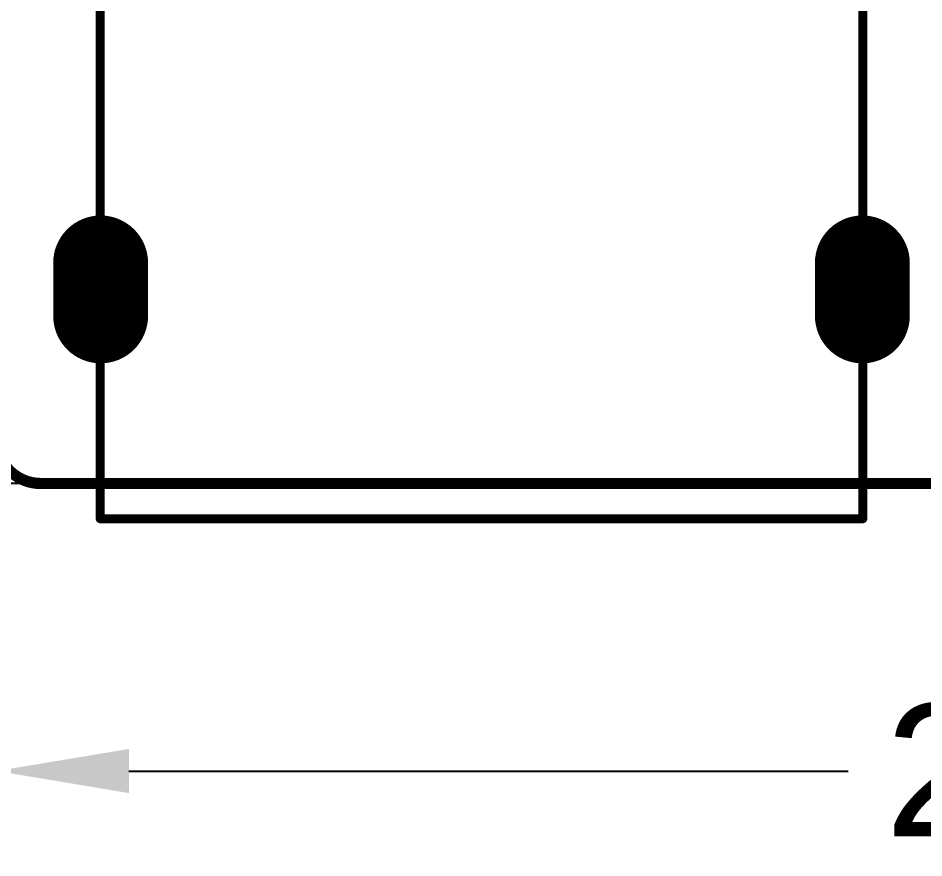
# Model space of a CAD drawing. Extents: x 17.6 to 58.9, y 21.2 to 90.7.
# Drawn here: x 25.64 to 35.92, y 21.16 to 30.67 of the extents above; entities that cross this region are included whole.
import ezdxf

# ---------------------------------------------------------------- set-up
doc = ezdxf.new("R2010")
doc.units = 0
doc.header["$MEASUREMENT"] = 0
doc.layers.get('0').update_dxf_attribs({"linetype": 'CONTINUOUS'})
doc.layers.get('Defpoints').update_dxf_attribs({"linetype": 'CONTINUOUS'})
doc.layers.add('SILKTOP_PHO', color=251, linetype='CONTINUOUS')
doc.styles.get("Standard").update_dxf_attribs({"font": 'arial.ttf'})
doc.dimstyles.get("Standard").update_dxf_attribs({"dimtxt": 1.5, "dimasz": 1.5, "dimexe": 0.18, "dimexo": 0, "dimgap": 0.5, "dimtad": 0, "dimtih": 1, "dimtoh": 1, "dimzin": 0, "dimdsep": 46, "dimtxsty": 'Standard', "dimcen": 0.09, "dimadec": 0, "dimazin": 0, "dimtfac": 1, "dimtofl": 0, "dimtmove": 2, "dimatfit": 3, "dimfxl": 1, "dimtolj": 1, "dimtzin": 0, "dimarcsym": 0})

# ---------------------------------------------------------------- blocks, each defined once
blk = doc.blocks.new('ROUND_32')
at = {"const_width": 0.0635}
blk.add_lwpolyline([(-0.03175, 0, 1), (0.03175, 0, 1)], format="xyb", close=True, dxfattribs=at)
blk = doc.blocks.new('ROUND_33')
at = {"const_width": 0.0508}
blk.add_lwpolyline([(-0.0254, 0, 1), (0.0254, 0, 1)], format="xyb", close=True, dxfattribs=at)
blk = doc.blocks.new('OBLONG_266')
at = {"const_width": 1.076196}
blk.add_lwpolyline([(0, 0.299974), (0, -0.299974)], dxfattribs=at)
at = {"const_width": 0.538098}
for points in [[(-0.269048, 0.299974, 1), (0.269048, 0.299974, 1)], [(-0.269048, -0.299974, 1), (0.269048, -0.299974, 1)]]:
    blk.add_lwpolyline(points, format="xyb", close=True, dxfattribs=at)
blk = doc.blocks.new('*D70')
at = {"color": 0, "linetype": 'Continuous', "lineweight": -2}
for p, q in [((25.932, 73.66), (19.996, 73.66)), ((20.176, 72.16), (20.176, 50.796)), ((20.176, 26.9), (20.176, 48.264)), ((25.932, 25.4), (19.996, 25.4))]:
    blk.add_line(p, q, dxfattribs=at)
at = {"color": 0, "linetype": 'Continuous'}
for points in [[(19.926, 72.16), (20.426, 72.16), (20.176, 73.66)], [(19.926, 26.9), (20.426, 26.9), (20.176, 25.4)]]:
    blk.add_solid(points, dxfattribs=at)
at = {"layer": 'Defpoints', "color": 0, "linetype": 'Continuous'}
for p in [(25.932, 73.66), (20.176, 25.4), (25.932, 25.4)]:
    blk.add_point(p, dxfattribs=at)
at = {"color": 0, "linetype": 'Continuous', "insert": (20.176, 49.53), "char_height": 1.5, "attachment_point": 5}
blk.add_mtext('\\A1;48.26', dxfattribs=at)
blk = doc.blocks.new('*D72')
at = {"color": 0, "linetype": 'Continuous', "lineweight": -2}
for p, q in [((25.4, 25.9), (25.4, 21.961)), ((50.8, 25.932), (50.8, 21.961)), ((26.9, 22.141), (35.059, 22.141)), ((49.3, 22.141), (41.141, 22.141))]:
    blk.add_line(p, q, dxfattribs=at)
at = {"color": 0, "linetype": 'Continuous'}
for points in [[(26.9, 22.391), (26.9, 21.891), (25.4, 22.141)], [(49.3, 22.391), (49.3, 21.891), (50.8, 22.141)]]:
    blk.add_solid(points, dxfattribs=at)
at = {"layer": 'Defpoints', "color": 0, "linetype": 'Continuous'}
for p in [(25.4, 25.9), (50.8, 25.932), (50.8, 22.141)]:
    blk.add_point(p, dxfattribs=at)
at = {"color": 0, "linetype": 'Continuous', "insert": (38.1, 22.141), "char_height": 1.5, "attachment_point": 5}
blk.add_mtext('\\A1;25.40', dxfattribs=at)

msp = doc.modelspace()

# ---------------------------------------------------------------- linework, layer by layer
at = {"const_width": 0.127}
msp.add_lwpolyline([(25.4, 25.900126, 0.4142136), (25.900126, 25.4)], format="xyb", dxfattribs=at)
msp.add_lwpolyline([(25.900126, 25.4), (50.299874, 25.4)], dxfattribs=at)
at = {"layer": 'SILKTOP_PHO'}
for points, const_width in [([(26.575004, 32.29991), (26.575004, 24.99995)], 0.1016), ([(35.224974, 24.99995), (35.224974, 32.29991)], 0.1016), ([(25.900126, 25.4), (50.299874, 25.4)], 0.127), ([(26.575004, 24.99995), (35.224974, 24.99995)], 0.1016)]:
    msp.add_lwpolyline(points, dxfattribs=dict(at, const_width=const_width))
at = {"layer": 'SILKTOP_PHO', "const_width": 0.127}
msp.add_lwpolyline([(25.4, 25.900126, 0.4142136), (25.900126, 25.4)], format="xyb", dxfattribs=at)

# ---------------------------------------------------------------- block references
for name, p in [('OBLONG_266', (26.580084, 27.599894)), ('OBLONG_266', (35.219894, 27.599894)), ('ROUND_32', (25.900126, 25.4)), ('ROUND_32', (25.900126, 25.4))]:
    msp.add_blockref(name, p)
at = {"layer": 'SILKTOP_PHO'}
for name, p in [('ROUND_32', (25.900126, 25.4)), ('ROUND_32', (25.900126, 25.4)), ('ROUND_33', (26.575004, 24.99995)), ('ROUND_33', (26.575004, 24.99995)), ('ROUND_33', (35.224974, 24.99995))]:
    msp.add_blockref(name, p, dxfattribs=at)

# ---------------------------------------------------------------- dimensions: what is measured, and where the dimension line sits
at = {"linetype": 'Continuous'}
dim = msp.add_linear_dim(base=(20.175589, 25.4), p1=(25.931876, 73.66), p2=(25.931876, 25.4), angle=90, dimstyle='Standard', dxfattribs=at)
dim.commit()
dim.dimension.update_dxf_attribs({"geometry": '*D70', "text_midpoint": (20.175589, 49.53)})
dim = msp.add_linear_dim(base=(50.8, 22.140692), p1=(25.4, 25.900126), p2=(50.8, 25.931876), dimstyle='Standard', dxfattribs=at)
dim.commit()
dim.dimension.update_dxf_attribs({"geometry": '*D72', "text_midpoint": (38.1, 22.140692)})

doc.saveas('drawing.dxf')
